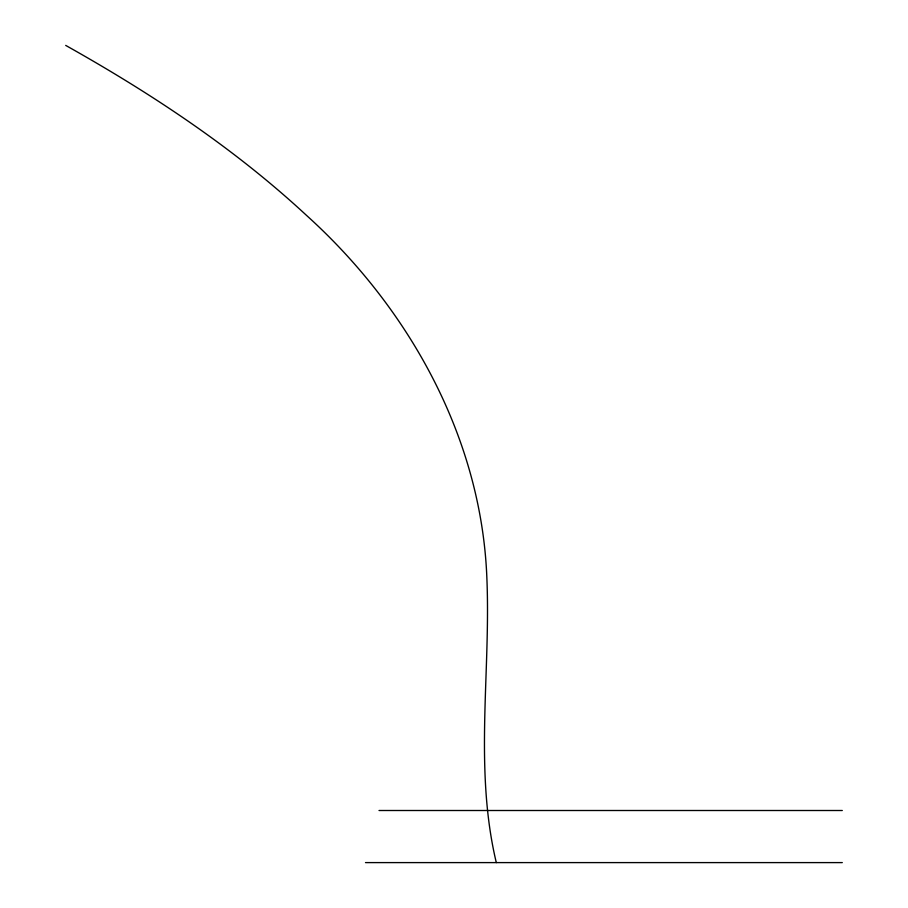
<?xml version="1.0" encoding="UTF-8"?>
<svg xmlns="http://www.w3.org/2000/svg" width="908" height="908" viewBox="0 0 908 908"><rect width="100%" height="100%" fill="white"/><g stroke="black" fill="none" stroke-linecap="round" stroke-linejoin="round"><path stroke-width="1.36" d="M379.011 810.504L842.295 810.504M365.504 862.6L842.295 862.6M65.705 45.4C151.511 93.558 234.275 148.344 306.564 215.434C409.02 308.005 481.376 437.781 486.847 577.533C490.876 672.499 473.953 768.86 496.301 862.6"/></g></svg>
